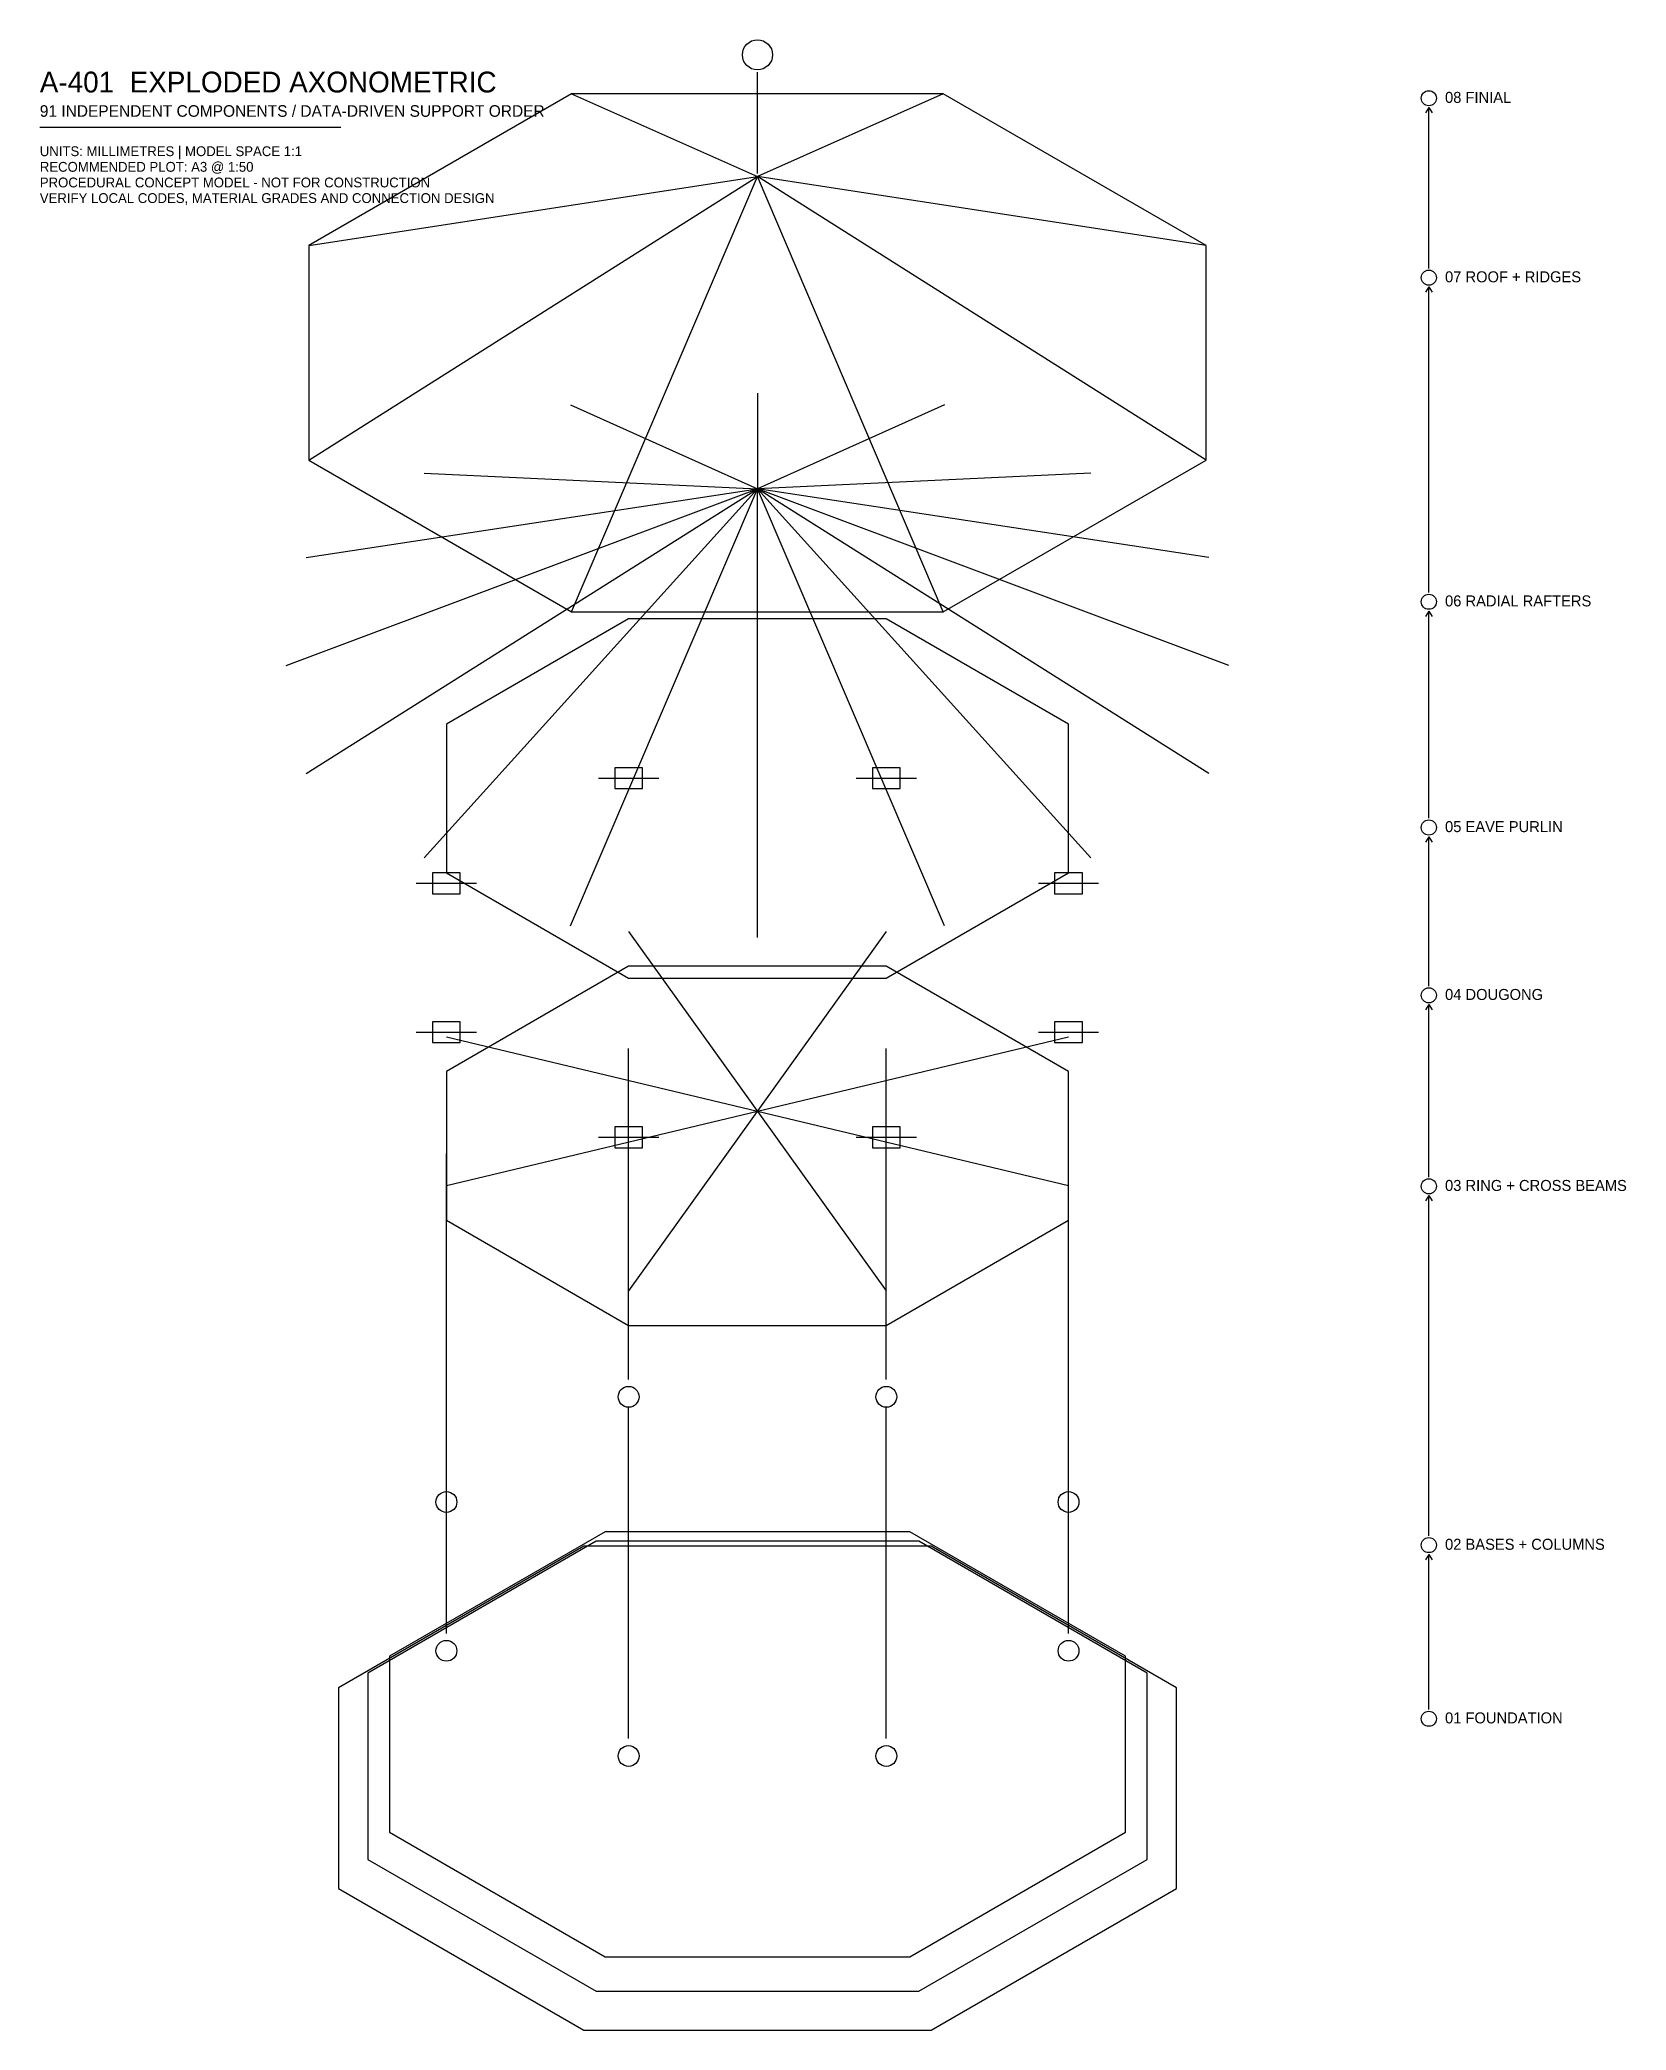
# Model space of a CAD drawing. Header units: millimetres. Extents: x -12400 to 15010, y -4181 to 30210.
import ezdxf

# ---------------------------------------------------------------- set-up
doc = ezdxf.new("R2010")
doc.units = ezdxf.units.MM
for name, color, linetype in [('A-ANNO', 7, 'CONTINUOUS'), ('A-DIMS', 3, 'CONTINUOUS'), ('A-TITLE', 7, 'CONTINUOUS'), ('S-BEAM', 30, 'CONTINUOUS'), ('S-COLUMN', 1, 'CONTINUOUS'), ('S-COLUMN-BASE', 9, 'CONTINUOUS'), ('S-DOUGONG', 3, 'CONTINUOUS'), ('S-FOUNDATION', 8, 'CONTINUOUS'), ('S-PURLIN', 32, 'CONTINUOUS'), ('S-RAFTER', 33, 'CONTINUOUS'), ('S-RIDGE', 2, 'CONTINUOUS'), ('S-ROOF', 5, 'CONTINUOUS')]:
    doc.layers.add(name, color=color, linetype=linetype)

msp = doc.modelspace()

# ---------------------------------------------------------------- linework, layer by layer
at = {"layer": 'A-DIMS'}
for p, q in [((11600, 29040), (11541.0591, 28947.1239)), ((11600, 26260), (11600, 29040)), ((11600, 29040), (11658.9409, 28947.1239)), ((11600, 25940), (11541.0591, 25847.1239)), ((11600, 20660), (11600, 25940)), ((11600, 25940), (11658.9409, 25847.1239)), ((11600, 20340), (11541.0591, 20247.1239)), ((11600, 16760), (11600, 20340)), ((11600, 20340), (11658.9409, 20247.1239)), ((11600, 16440), (11541.0591, 16347.1239)), ((11600, 13860), (11600, 16440)), ((11600, 16440), (11658.9409, 16347.1239)), ((11600, 13540), (11541.0591, 13447.1239)), ((11600, 10560), (11600, 13540)), ((11600, 13540), (11658.9409, 13447.1239)), ((11600, 10240), (11541.0591, 10147.1239)), ((11600, 4360), (11600, 10240)), ((11600, 10240), (11658.9409, 10147.1239)), ((11600, 4040), (11541.0591, 3947.1239)), ((11600, 1360), (11600, 4040)), ((11600, 4040), (11658.9409, 3947.1239))]:
    msp.add_line(p, q, dxfattribs=at)
at = {"layer": 'A-TITLE'}
msp.add_line((-12400, 28700), (-7200, 28700), dxfattribs=at)
at = {"layer": 'S-BEAM'}
for p, q in [((2226.2755, 14803.087), (-2226.2755, 8596.913)), ((-2226.2755, 14803.087), (2226.2755, 8596.913)), ((-2226.2755, 14203.087), (-5374.7044, 12385.3407)), ((2226.2755, 14203.087), (-2226.2755, 14203.087)), ((5374.7044, 12385.3407), (2226.2755, 14203.087)), ((-5374.7044, 12985.3407), (5374.7044, 10414.6593)), ((-5374.7044, 10414.6593), (5374.7044, 12985.3407)), ((-5374.7044, 12385.3407), (-5374.7044, 9814.6593)), ((5374.7044, 9814.6593), (5374.7044, 12385.3407)), ((-5374.7044, 9814.6593), (-2226.2755, 7996.913)), ((2226.2755, 7996.913), (5374.7044, 9814.6593)), ((-2226.2755, 7996.913), (2226.2755, 7996.913))]:
    msp.add_line(p, q, dxfattribs=at)
msp.add_circle((11600, 10400), 130, dxfattribs=at)
at = {"layer": 'S-COLUMN'}
for p, q in [((-2226.2755, 7063.087), (-2226.2755, 12783.087)), ((2226.2755, 7063.087), (2226.2755, 12783.087)), ((-5374.7044, 5245.3407), (-5374.7044, 10965.3407)), ((5374.7044, 5245.3407), (5374.7044, 10965.3407)), ((-5374.7044, 2674.6593), (-5374.7044, 8394.6593)), ((5374.7044, 2674.6593), (5374.7044, 8394.6593)), ((-2226.2755, 856.913), (-2226.2755, 6576.913)), ((2226.2755, 856.913), (2226.2755, 6576.913))]:
    msp.add_line(p, q, dxfattribs=at)
msp.add_circle((11600, 4200), 130, dxfattribs=at)
at = {"layer": 'S-COLUMN-BASE'}
for centre in [(-2226.2755, 6763.087), (2226.2755, 6763.087), (-5374.7044, 4945.3407), (5374.7044, 4945.3407), (-5374.7044, 2374.6593), (5374.7044, 2374.6593), (-2226.2755, 556.913), (2226.2755, 556.913)]:
    msp.add_circle(centre, 180, dxfattribs=at)
at = {"layer": 'S-DOUGONG'}
for p, q in [((-1986.2755, 17633.087), (-2466.2755, 17633.087)), ((-2466.2755, 17633.087), (-2466.2755, 17273.087)), ((-1986.2755, 17273.087), (-1986.2755, 17633.087)), ((2466.2755, 17633.087), (1986.2755, 17633.087)), ((1986.2755, 17633.087), (1986.2755, 17273.087)), ((2466.2755, 17273.087), (2466.2755, 17633.087)), ((-2746.2755, 17453.087), (-1706.2755, 17453.087)), ((-2466.2755, 17273.087), (-1986.2755, 17273.087)), ((1706.2755, 17453.087), (2746.2755, 17453.087)), ((1986.2755, 17273.087), (2466.2755, 17273.087)), ((-5894.7044, 15635.3407), (-4854.7044, 15635.3407)), ((-5134.7044, 15815.3407), (-5614.7044, 15815.3407)), ((-5614.7044, 15815.3407), (-5614.7044, 15455.3407)), ((-5134.7044, 15455.3407), (-5134.7044, 15815.3407)), ((4854.7044, 15635.3407), (5894.7044, 15635.3407)), ((5614.7044, 15815.3407), (5134.7044, 15815.3407)), ((5134.7044, 15815.3407), (5134.7044, 15455.3407)), ((5614.7044, 15455.3407), (5614.7044, 15815.3407)), ((-5614.7044, 15455.3407), (-5134.7044, 15455.3407)), ((5134.7044, 15455.3407), (5614.7044, 15455.3407)), ((-5134.7044, 13244.6593), (-5614.7044, 13244.6593)), ((-5614.7044, 13244.6593), (-5614.7044, 12884.6593)), ((-5134.7044, 12884.6593), (-5134.7044, 13244.6593)), ((5614.7044, 13244.6593), (5134.7044, 13244.6593)), ((5134.7044, 13244.6593), (5134.7044, 12884.6593)), ((5614.7044, 12884.6593), (5614.7044, 13244.6593)), ((-5894.7044, 13064.6593), (-4854.7044, 13064.6593)), ((-5614.7044, 12884.6593), (-5134.7044, 12884.6593)), ((4854.7044, 13064.6593), (5894.7044, 13064.6593)), ((5134.7044, 12884.6593), (5614.7044, 12884.6593)), ((-1986.2755, 11426.913), (-2466.2755, 11426.913)), ((-2466.2755, 11426.913), (-2466.2755, 11066.913)), ((-1986.2755, 11066.913), (-1986.2755, 11426.913)), ((2466.2755, 11426.913), (1986.2755, 11426.913)), ((1986.2755, 11426.913), (1986.2755, 11066.913)), ((2466.2755, 11066.913), (2466.2755, 11426.913)), ((-2746.2755, 11246.913), (-1706.2755, 11246.913)), ((-2466.2755, 11066.913), (-1986.2755, 11066.913)), ((1706.2755, 11246.913), (2746.2755, 11246.913)), ((1986.2755, 11066.913), (2466.2755, 11066.913))]:
    msp.add_line(p, q, dxfattribs=at)
msp.add_circle((11600, 13700), 130, dxfattribs=at)
at = {"layer": 'S-FOUNDATION'}
for p, q in [((-2999.6133, 4181.0015), (-7241.707, 1731.8275)), ((-2788.7029, 4267.0248), (-6732.5245, 1990.0584)), ((-2634.0354, 4431.4419), (-6359.124, 2280.761)), ((2999.6133, 4181.0015), (-2999.6133, 4181.0015)), ((2788.7029, 4267.0248), (-2788.7029, 4267.0248)), ((2634.0354, 4431.4419), (-2634.0354, 4431.4419)), ((6359.124, 2280.761), (2634.0354, 4431.4419)), ((6732.5245, 1990.0584), (2788.7029, 4267.0248)), ((7241.707, 1731.8275), (2999.6133, 4181.0015)), ((-6359.124, 2280.761), (-6359.124, -760.761)), ((6359.124, -760.761), (6359.124, 2280.761)), ((-7241.707, 1731.8275), (-7241.707, -1731.8275)), ((-6732.5245, 1990.0584), (-6732.5245, -1230.0584)), ((6732.5245, -1230.0584), (6732.5245, 1990.0584)), ((7241.707, -1731.8275), (7241.707, 1731.8275)), ((-6359.124, -760.761), (-2634.0354, -2911.4419)), ((2634.0354, -2911.4419), (6359.124, -760.761)), ((-6732.5245, -1230.0584), (-2788.7029, -3507.0248)), ((2788.7029, -3507.0248), (6732.5245, -1230.0584)), ((-7241.707, -1731.8275), (-2999.6133, -4181.0015)), ((2999.6133, -4181.0015), (7241.707, -1731.8275)), ((-2634.0354, -2911.4419), (2634.0354, -2911.4419)), ((-2788.7029, -3507.0248), (2788.7029, -3507.0248)), ((-2999.6133, -4181.0015), (2999.6133, -4181.0015))]:
    msp.add_line(p, q, dxfattribs=at)
msp.add_circle((11600, 1200), 130, dxfattribs=at)
at = {"layer": 'S-PURLIN'}
for p, q in [((-2226.2755, 20203.087), (-5374.7044, 18385.3407)), ((2226.2755, 20203.087), (-2226.2755, 20203.087)), ((5374.7044, 18385.3407), (2226.2755, 20203.087)), ((-5374.7044, 18385.3407), (-5374.7044, 15814.6593)), ((5374.7044, 15814.6593), (5374.7044, 18385.3407)), ((-5374.7044, 15814.6593), (-2226.2755, 13996.913)), ((2226.2755, 13996.913), (5374.7044, 15814.6593)), ((-2226.2755, 13996.913), (2226.2755, 13996.913))]:
    msp.add_line(p, q, dxfattribs=at)
msp.add_circle((11600, 16600), 130, dxfattribs=at)
at = {"layer": 'S-RAFTER'}
for p in [(0, 24102.2601), (-3229.2711, 23901.1094), (3229.2711, 23901.1094), (-5759.0689, 22725), (5759.0689, 22725), (-8144.5534, 19400), (-7796.1502, 21264.4206), (-7796.1502, 17535.5794), (-5759.0689, 16075), (-3229.2711, 14898.8906), (0, 14697.7399), (3229.2711, 14898.8906), (5759.0689, 16075), (7796.1502, 17535.5794), (8144.5534, 19400), (7796.1502, 21264.4206)]:
    msp.add_line(p, (0, 22450), dxfattribs=at)
msp.add_circle((11600, 20500), 130, dxfattribs=at)
at = {"layer": 'S-RIDGE'}
for p, q in [((0, 27900), (0, 29650)), ((-3210.5236, 29274.9782), (0, 27850)), ((3210.5236, 29274.9782), (0, 27850)), ((-7750.8895, 26653.5966), (0, 27850)), ((-7750.8895, 22946.4034), (0, 27850)), ((-3210.5236, 20325.0218), (0, 27850)), ((3210.5236, 20325.0218), (0, 27850)), ((7750.8895, 22946.4034), (0, 27850)), ((7750.8895, 26653.5966), (0, 27850))]:
    msp.add_line(p, q, dxfattribs=at)
for centre, radius in [((0, 29950), 260), ((11600, 29200), 130)]:
    msp.add_circle(centre, radius, dxfattribs=at)
at = {"layer": 'S-ROOF'}
for p, q in [((-3210.5236, 29274.9782), (-7750.8895, 26653.5966)), ((3210.5236, 29274.9782), (-3210.5236, 29274.9782)), ((7750.8895, 26653.5966), (3210.5236, 29274.9782)), ((-7750.8895, 26653.5966), (-7750.8895, 22946.4034)), ((7750.8895, 22946.4034), (7750.8895, 26653.5966)), ((-7750.8895, 22946.4034), (-3210.5236, 20325.0218)), ((3210.5236, 20325.0218), (7750.8895, 22946.4034)), ((-3210.5236, 20325.0218), (3210.5236, 20325.0218))]:
    msp.add_line(p, q, dxfattribs=at)
msp.add_circle((11600, 26100), 130, dxfattribs=at)

# ---------------------------------------------------------------- texts
at = {"layer": 'A-ANNO'}
for s, height, p in [('08 FINIAL', 190, (11880, 29120)), ('91 INDEPENDENT COMPONENTS / DATA-DRIVEN SUPPORT ORDER', 200, (-12400, 28880)), ('UNITS: MILLIMETRES | MODEL SPACE 1:1', 170, (-12400, 28200)), ('RECOMMENDED PLOT: A3 @ 1:50', 170, (-12400, 27930)), ('VERIFY LOCAL CODES, MATERIAL GRADES AND CONNECTION DESIGN', 170, (-12400, 27390)), ('PROCEDURAL CONCEPT MODEL - NOT FOR CONSTRUCTION', 170, (-12400, 27660)), ('07 ROOF + RIDGES', 190, (11880, 26020)), ('06 RADIAL RAFTERS', 190, (11880, 20420)), ('05 EAVE PURLIN', 190, (11880, 16520)), ('04 DOUGONG', 190, (11880, 13620)), ('03 RING + CROSS BEAMS', 190, (11880, 10320)), ('02 BASES + COLUMNS', 190, (11880, 4120)), ('01 FOUNDATION', 190, (11880, 1120))]:
    msp.add_text(s, height=height, dxfattribs=at).set_placement(p)
at = {"layer": 'A-TITLE'}
msp.add_text('A-401  EXPLODED AXONOMETRIC', height=360, dxfattribs=at).set_placement((-12400, 29300))

doc.saveas('drawing.dxf')
